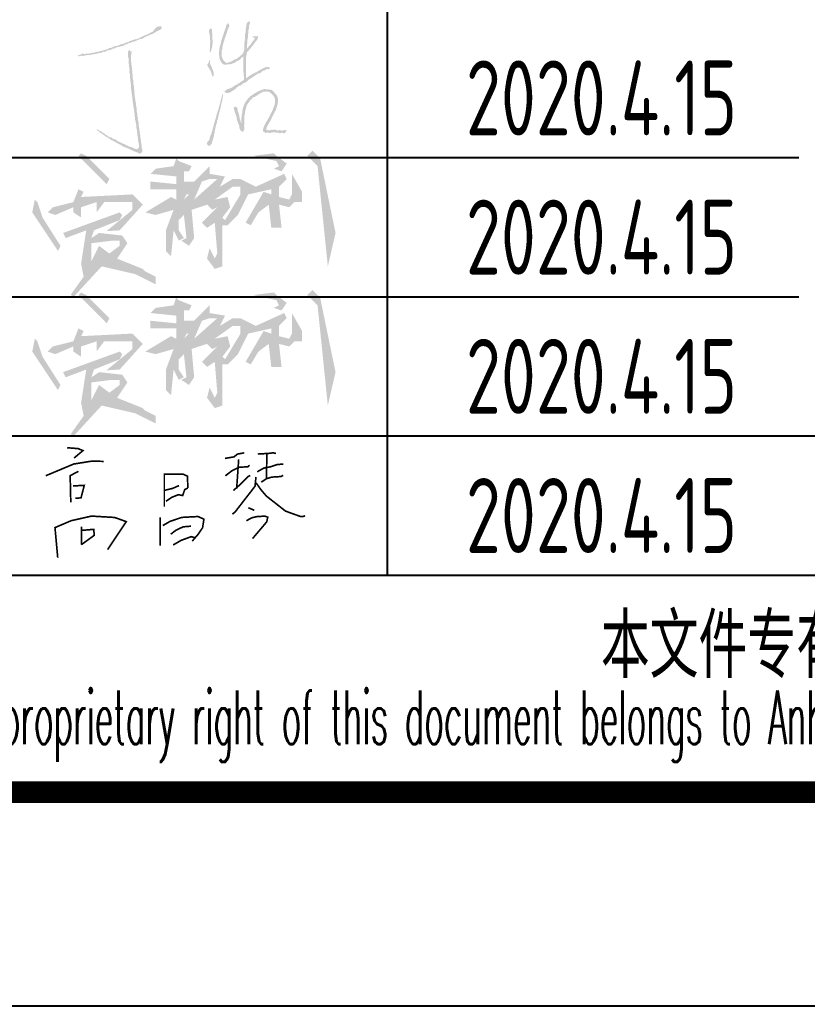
# Model space of a CAD drawing. Extents: x 84552 to 1115094, y -331058 to 102248.
# Drawn here: x 244756 to 246595, y 55935 to 58238 of the extents above; entities that cross this region are included whole.
import ezdxf
from ezdxf.enums import TextEntityAlignment as Align

# ---------------------------------------------------------------- set-up
doc = ezdxf.new("R2010")
doc.units = 0
doc.header["$LTSCALE"] = 1000
doc.header["$MEASUREMENT"] = 0
doc.styles.add('ECEC_TQ', font='txt_l.shx', dxfattribs={"bigfont": 'hztxt_l.shx'})
doc.styles.add('sceie', font='sceie.shx', dxfattribs={"width": 0.7, "bigfont": 'sceic.shx'})

# ---------------------------------------------------------------- blocks, each defined once
blk = doc.blocks.new('A$C744C32FA')
at = {"const_width": 30}
for points in [[(-1936, 1093), (-1737, 1077), (-1648, 1041), (-1810, 905)], [(942, 898), (1107, 926), (1169, 977), (1294, 1000)], [(1541, 978), (1734, 989), (1818, 1000), (1872, 989)], [(1706, 987), (1698, 528)], [(-2326, 582), (-2064, 692), (-1816, 796), (-1490, 848), (-1270, 844)], [(948, 580), (1073, 676), (1203, 739), (1357, 744), (1391, 773)], [(1192, 881), (1164, 478), (1155, 349)], [(1530, 654), (1647, 720), (1785, 749), (1891, 785), (2007, 796)], [(-1731, 663), (-1881, 583), (-1870, 98)], [(-164, 18), (-164, 609), (181, 609), (259, 574), (264, 359)], [(1507, 561), (1490, 391), (1400, 274), (1309, 157), (1214, 34), (1126, -80), (1076, -119)], [(1096, 313), (1232, 433), (1357, 563), (1402, 586)], [(1603, 465), (1698, 528), (1794, 557), (1966, 568), (2003, 590)], [(-1827, 396), (-1624, 407), (-1683, 178), (-1785, 172)], [(-164, 314), (-7, 353), (104, 403)], [(-134, 116), (-29, 188), (93, 237), (170, 221), (209, 331), (264, 359)], [(1510, 451), (1603, 321), (1697, 211), (1854, 88), (1967, -1), (2044, -62), (2137, -96), (2323, -163), (2364, -162), (2404, -149), (2384, -156)], [(1369, -2), (1421, -24), (1477, -51)], [(-2108, -913), (-2158, -364), (-1863, -238), (-1491, -154), (-1069, -179), (-858, -255), (-909, -331), (-1198, -765)], [(-238, -177), (-238, -696)], [(-193, -327), (-59, -250), (154, -178), (450, -162), (558, -210), (534, -366), (450, -489), (346, -609)], [(1332, -239), (1431, -185), (1526, -163), (1671, -155), (1722, -174), (1703, -260), (1445, -564)], [(-1677, -676), (-1677, -347)], [(-47, -485), (45, -414), (178, -350), (322, -338)], [(-1677, -415), (-1452, -396), (-1441, -504), (-1677, -676)], [(-3, -681), (142, -597), (326, -529), (398, -549)]]:
    blk.add_lwpolyline(points, dxfattribs=at)

msp = doc.modelspace()

# ---------------------------------------------------------------- hatches: boundary and pattern name
h = msp.add_hatch(color=256)
h.dxf.hatch_style = 1
h.paths.add_polyline_path([(245000.8, 58178.2), (245000.6, 58179.1), (245000.8, 58179.7), (245001.3, 58180.4), (245004.5, 58180.7), (245006.1, 58181.1), (245009, 58182.3), (245010.2, 58183.4), (245011.1, 58183.8), (245012.8, 58183.9), (245014.5, 58184.1), (245015.4, 58184.4), (245016.9, 58185.3), (245017.5, 58185.6), (245017.8, 58185.8), (245018.2, 58186.4), (245023.6, 58187.4), (245026.4, 58188.3), (245031.3, 58190.7), (245033.6, 58191.6), (245034.7, 58192.1), (245036.7, 58193.4), (245038.5, 58193.6), (245039.4, 58193.6), (245041.1, 58193.7), (245042.4, 58194.2), (245043, 58194.3), (245044.4, 58194.5), (245044.3, 58195.2), (245044.8, 58195.8), (245045.5, 58195.9), (245047.9, 58197.5), (245049.3, 58198.3), (245052, 58199.4), (245053.5, 58200), (245054.3, 58200.3), (245055.8, 58200.8), (245058.2, 58202), (245059.4, 58202.6), (245061.8, 58203.8), (245063.6, 58203.9), (245064.6, 58204.2), (245066.2, 58205.2), (245069.6, 58206.9), (245071.3, 58208), (245074.3, 58210.3), (245075, 58210.3), (245075.3, 58210.3), (245076, 58210.3), (245075.9, 58211), (245076, 58211.5), (245076.5, 58212), (245078, 58211.9), (245078.9, 58212), (245080.3, 58212.5), (245080.1, 58213.5), (245080.9, 58214.5), (245081.9, 58214.4), (245083.5, 58214.5), (245084.3, 58214.8), (245085.5, 58215.8), (245086.4, 58217), (245086.8, 58217.6), (245087.4, 58219), (245087.6, 58220), (245087.5, 58220.7), (245086.8, 58221.5), (245086.5, 58222.1), (245085.9, 58222.4), (245085.2, 58222.3), (245085.2, 58222.7), (245085.2, 58223), (245085.2, 58223.4), (245084.1, 58223.6), (245083.3, 58223.3), (245082.5, 58222.6), (245080.2, 58222.4), (245079, 58222.2), (245076.8, 58221.8), (245074.2, 58219.1), (245072.9, 58217.8), (245070, 58215.5), (245070.1, 58214.4), (245069.6, 58213.6), (245068.6, 58213.1), (245067.9, 58212.3), (245067.6, 58211.8), (245067.2, 58210.9), (245063.7, 58209.2), (245061.9, 58208.3), (245058.5, 58206.2), (245055.5, 58204.9), (245053.9, 58204.1), (245050.9, 58202.7), (245049.8, 58202.9), (245049, 58202.6), (245048.2, 58201.9), (245040.8, 58198.3), (245037.1, 58196.5), (245029.7, 58192.9), (245028.6, 58192.9), (245028, 58192.8), (245026.9, 58192.6), (245025.5, 58192.9), (245024.5, 58192.7), (245023.4, 58191.8), (245020.7, 58190.8), (245019.3, 58190.3), (245016.6, 58189.4), (245015.6, 58189.2), (245015.1, 58188.9), (245014.4, 58188.3), (245013, 58188.2), (245012.3, 58187.9), (245011.2, 58187.2), (245010.4, 58186.8), (245010, 58186.5), (245009.5, 58185.8), (245007.1, 58185.6), (245005.9, 58185.4), (245003.5, 58184.7), (245000.9, 58183.4), (244999.6, 58182.8), (244997, 58181.5), (244995, 58181.8), (244993.9, 58181.6), (244992.1, 58180.7), (244990.4, 58180.1), (244989.5, 58179.6), (244988.3, 58178.2), (244987, 58178.6), (244986.3, 58178.7), (244985, 58178.5), (244985.3, 58178.4), (244985.5, 58177.9), (244985.3, 58177.7), (244984.7, 58176.9), (244983.6, 58176.8), (244982.8, 58177.4), (244978.3, 58176.5), (244976, 58175.7), (244971.9, 58173.6), (244969.6, 58172.7), (244968.4, 58172.5), (244966, 58172.2), (244965.9, 58172.5), (244965.6, 58172.6), (244965.4, 58172.5), (244964.9, 58172.2), (244964.6, 58171.7), (244964.9, 58171.1), (244963.9, 58170.6), (244963.2, 58170.5), (244962.1, 58170.8), (244961.7, 58171), (244961.4, 58170.9), (244961.1, 58170.6), (244961.1, 58170.1), (244961.1, 58169.9), (244961.1, 58169.5), (244957.1, 58168.5), (244955.1, 58167.9), (244951.2, 58166.5), (244950.2, 58166.9), (244949.5, 58166.8), (244948.5, 58166.2), (244947.7, 58165.5), (244946.9, 58165.2), (244945.8, 58165.4), (244943.8, 58164.9), (244942.9, 58164.7), (244940.9, 58164.3), (244940.8, 58164.5), (244940.6, 58164.6), (244940.4, 58164.6), (244940.4, 58164.2), (244940.4, 58163.9), (244940.4, 58163.5), (244938.7, 58163.1), (244937.7, 58163), (244936, 58163.2), (244935, 58163.6), (244934.2, 58163.5), (244933.3, 58163), (244932.3, 58162.5), (244931.8, 58162.1), (244931.1, 58161.3), (244930, 58161.3), (244929.5, 58161.3), (244928.4, 58161), (244926.6, 58161.3), (244925.6, 58161.2), (244924, 58160.5), (244919.7, 58159.6), (244917.5, 58159.3), (244913.1, 58158.9), (244911.5, 58159.4), (244910.3, 58159.3), (244908.8, 58158.3), (244907.2, 58158.4), (244906.5, 58158.5), (244905, 58158.9), (244904.2, 58158.5), (244903.6, 58158.4), (244902.8, 58158.6), (244903, 58159), (244902.9, 58159.4), (244902.5, 58159.7), (244900.3, 58158.3), (244899.2, 58157.5), (244897.1, 58155.9), (244895.3, 58156.2), (244894.3, 58156.1), (244892.7, 58155.3), (244892.2, 58155.2), (244892, 58154.7), (244892.2, 58154.2), (244892.6, 58153.8), (244892.8, 58153.6), (244893.3, 58153.2), (244895.3, 58153.1), (244896.4, 58153.2), (244898.4, 58153.7), (244900.1, 58154.7), (244901.5, 58154.7), (244903.3, 58154), (244904.6, 58153.5), (244905.5, 58153.6), (244906.6, 58154.2), (244906.6, 58154.5), (244906.6, 58154.6), (244906.6, 58154.8), (244909, 58154.8), (244910.2, 58154.8), (244912.6, 58154.8), (244913, 58155.2), (244913.2, 58155.4), (244913.7, 58155.9), (244916.4, 58155.9), (244917.8, 58155.9), (244920.5, 58155.9), (244922.4, 58156.5), (244923.4, 58156.9), (244925.4, 58157.5), (244928.1, 58157.5), (244929.5, 58157.6), (244932.2, 58158.3), (244935.2, 58158.9), (244936.8, 58159.3), (244939.8, 58160), (244941.9, 58160.7), (244943.1, 58160.9), (244945.3, 58160.8), (244945.4, 58160.4), (244946, 58160.2), (244946.3, 58160.5), (244946.8, 58161.2), (244947, 58161.5), (244947.4, 58162.1), (244949.1, 58162.7), (244949.9, 58163), (244951.5, 58163.5), (244952.9, 58163.5), (244953.7, 58163.5), (244955.1, 58163.2), (244958.5, 58165.5), (244960.6, 58166.3), (244964.6, 58167.3), (244967.2, 58167.8), (244968.4, 58168.2), (244970.9, 58169.2), (244971.4, 58169.8), (244971.7, 58170), (244972.2, 58170.6), (244974.8, 58170.7), (244976.1, 58171), (244978.5, 58171.9), (244980.3, 58173.1), (244981.3, 58173.5), (244983.4, 58174.1), (244985.6, 58174.6), (244986.6, 58174.8), (244988.8, 58175.2), (244990.2, 58175.8), (244991.1, 58176), (244992.6, 58175.8), (244993.6, 58175.9), (244994.1, 58176.3), (244994.5, 58177.1), (244997.1, 58177.4), (244998.3, 58177.6)])
h.paths.add_polyline_path([(245017.4, 58129.6), (245016.9, 58132.5), (245016.4, 58135.7), (245016.4, 58137.4), (245016.6, 58140.6), (245016.4, 58140.6), (245016.1, 58140.6), (245016.1, 58145.9), (245016.1, 58148.5), (245016.1, 58153.7), (245015.6, 58153.9), (245015.5, 58154.4), (245015.8, 58154.8), (245016.6, 58157.8), (245016.9, 58159.3), (245017.4, 58162.4), (245017.4, 58163.5), (245017.3, 58164.1), (245016.9, 58165.1), (245016, 58164.3), (245014.9, 58164.2), (245013.9, 58164.9), (245013.5, 58164.9), (245013.4, 58165.4), (245013.6, 58165.7), (245013.6, 58166.5), (245013.2, 58167), (245012.5, 58167.3), (245011.8, 58167.5), (245011.3, 58167.5), (245010.6, 58167), (245010.9, 58167), (245011.1, 58166.5), (245010.9, 58166.2), (245010.2, 58165.3), (245009.8, 58164.9), (245009, 58164), (245008.7, 58163), (245008.6, 58162.4), (245008.7, 58161.3), (245009.1, 58157.6), (245009.2, 58155.8), (245009, 58152.1), (245009.4, 58150.5), (245009.6, 58149.8), (245010.1, 58148.2), (245010.1, 58143.7), (245010.1, 58141.4), (245010.1, 58136.8), (245010.5, 58135.7), (245010.7, 58135.2), (245011.2, 58134.1), (245011, 58131), (245011.1, 58129.4), (245012, 58126.5), (245012.4, 58122.1), (245012.5, 58119.9), (245012.2, 58115.6), (245012.8, 58112.9), (245013.1, 58111.6), (245013.9, 58109), (245013.9, 58106), (245013.9, 58104.5), (245013.9, 58101.4), (245014, 58100.5), (245014, 58100.1), (245014.1, 58099.2), (245014.6, 58095.8), (245014.8, 58094), (245015.2, 58090.5), (245015, 58089.4), (245015.3, 58088.6), (245016.1, 58087.8), (245016.1, 58083.7), (245016.1, 58081.6), (245016.1, 58077.5), (245016.5, 58075.9), (245016.7, 58075.2), (245017.1, 58073.6), (245016.8, 58071.9), (245016.9, 58070.9), (245017.7, 58069.3), (245017.7, 58068), (245017.7, 58067.3), (245017.7, 58066), (245017.8, 58065.1), (245017.8, 58064.7), (245018, 58063.8), (245018.4, 58060.4), (245018.6, 58058.6), (245019, 58055.1), (245019.3, 58053.2), (245019.4, 58052.2), (245019.6, 58050.2), (245020, 58047.2), (245020.2, 58045.7), (245020.7, 58042.6), (245021.1, 58038.2), (245021.4, 58036), (245022.3, 58031.7), (245022.7, 58029.6), (245022.8, 58028.4), (245022.6, 58026.3), (245023, 58025.6), (245023.2, 58025.3), (245023.7, 58024.6), (245023.3, 58022.7), (245023.4, 58021.5), (245024.2, 58019.7), (245024.2, 58016.9), (245024.2, 58015.5), (245024.2, 58012.7), (245024.7, 58011.6), (245024.9, 58011), (245025.3, 58009.9), (245025.2, 58006.9), (245025.4, 58005.3), (245026.1, 58002.3), (245027, 57997.7), (245027.5, 57995.4), (245028.6, 57990.9), (245028.6, 57988.5), (245028.6, 57987.3), (245028.6, 57984.9), (245029.5, 57981.7), (245029.7, 57980), (245029.9, 57976.7), (245029.8, 57975.6), (245030, 57974.8), (245030.8, 57974), (245030.8, 57971.8), (245030.8, 57970.7), (245030.8, 57968.5), (245031.4, 57965.3), (245031.7, 57963.6), (245032.4, 57960.4), (245032.3, 57957.3), (245032.5, 57955.7), (245033.2, 57952.7), (245034.1, 57948.6), (245034.3, 57946.4), (245034.6, 57942.1), (245034.2, 57939.9), (245033.6, 57938.7), (245032.1, 57937), (245030.7, 57936.1), (245029.5, 57936), (245028, 57936.7), (245027.3, 57936.7), (245026.9, 57936.9), (245026.4, 57937.5), (245024.8, 57937.2), (245023.8, 57937.3), (245022.3, 57938), (245021.8, 57938.7), (245021.2, 57938.9), (245020.4, 57938.6), (245020.7, 57939.2), (245020.6, 57939.7), (245020.1, 57940.2), (245019.6, 57939.7), (245019.3, 57939.4), (245018.8, 57938.9), (245018.7, 57939.6), (245018.6, 57940), (245018.5, 57941.1), (245017.8, 57940.8), (245017.1, 57940.7), (245016.1, 57941), (245014.5, 57941.1), (245013.6, 57941.3), (245012.2, 57942.1), (245010.7, 57942.5), (245009.8, 57942.9), (245008.7, 57944), (245008.6, 57944.4), (245008.2, 57944.5), (245007.9, 57944.3), (245006.4, 57944.4), (245005.5, 57944.7), (245004.3, 57945.7), (245002.6, 57946.6), (245001.7, 57947.1), (245000.3, 57948.4), (244999.1, 57948.4), (244998.5, 57948.6), (244997.5, 57949.2), (244997.1, 57949.6), (244996.9, 57949.9), (244996.4, 57950.3), (244996.4, 57949.8), (244996.4, 57949.5), (244996.4, 57948.9), (244996, 57948.9), (244995.8, 57948.9), (244995.4, 57948.9), (244995.1, 57949.5), (244995.4, 57950.1), (244995.9, 57950.3), (244991, 57952), (244988.6, 57953), (244983.9, 57955.2), (244983.1, 57956), (244982.7, 57956.6), (244982.3, 57957.7), (244981, 57957.7), (244980.3, 57958), (244979.3, 57958.7), (244975.6, 57959.9), (244973.8, 57960.6), (244970.3, 57962.3), (244970.8, 57962.5), (244971.1, 57963.1), (244970.9, 57963.6), (244970.1, 57964), (244969.5, 57964.1), (244968.7, 57963.9), (244968.6, 57963.4), (244968, 57963.2), (244967.6, 57963.4), (244966.8, 57963.8), (244966.5, 57964.1), (244966, 57964.7), (244965, 57964.5), (244964.3, 57964.6), (244963.5, 57965.3), (244962.7, 57966.6), (244961.9, 57967.2), (244960.5, 57967.7), (244958.8, 57968.2), (244958, 57968.7), (244956.7, 57969.9), (244955.8, 57970.9), (244955.2, 57971.3), (244954, 57971.8), (244953.9, 57972.8), (244953.5, 57973.5), (244952.6, 57974), (244951.6, 57974.2), (244951.1, 57974.4), (244950.2, 57974.8), (244949.3, 57974.6), (244948.8, 57974.7), (244948, 57975.1), (244948.2, 57976), (244948, 57976.6), (244947.4, 57977.3), (244946.8, 57977.4), (244946.5, 57977.4), (244945.8, 57977.5), (244945.2, 57977.1), (244944.4, 57977.4), (244944.2, 57978.1), (244941.7, 57979.5), (244940.5, 57980.3), (244938.2, 57981.9), (244937.6, 57982.4), (244936.6, 57982.3), (244936.3, 57981.6), (244936.1, 57981.5), (244936, 57981.3), (244936, 57981.1), (244936.7, 57981.1), (244937.1, 57981), (244937.6, 57980.5), (244937.9, 57979.2), (244938.4, 57978.5), (244939.5, 57977.8), (244941.8, 57976.6), (244942.9, 57975.8), (244944.7, 57974), (244945.4, 57974.1), (244946, 57973.8), (244946.3, 57973.2), (244950.2, 57970.7), (244952, 57969.4), (244955.6, 57966.6), (244957, 57965.9), (244957.7, 57965.5), (244958.9, 57964.5), (244963.1, 57962.3), (244965.1, 57960.9), (244968.7, 57957.9), (244970.6, 57957.4), (244971.5, 57957), (244973.3, 57956), (244974.5, 57955), (244975.3, 57954.5), (244976.8, 57954.1), (244978.7, 57953.3), (244979.6, 57952.7), (244981.2, 57951.4), (244982.4, 57950.9), (244983, 57950.4), (244983.9, 57949.5), (244984.7, 57949.7), (244985.3, 57949.6), (244985.8, 57948.9), (244987.6, 57948.2), (244988.5, 57947.6), (244989.9, 57946.2), (244991, 57946.4), (244991.8, 57946.1), (244992.6, 57945.4), (244996.3, 57942.9), (244998.3, 57941.9), (245002.4, 57940.2), (245007.4, 57938.5), (245009.8, 57937.5), (245014.4, 57935.1), (245018.6, 57933), (245020.6, 57932), (245024.8, 57929.9), (245026.3, 57929.9), (245027.1, 57929.8), (245028.6, 57929.3), (245029.9, 57928.6), (245030.6, 57928.3), (245031.8, 57927.4), (245033, 57927.2), (245033.7, 57926.9), (245034.6, 57926.1), (245036.4, 57925.7), (245037.5, 57925.9), (245039.2, 57926.6), (245039.6, 57927.4), (245040.2, 57927.8), (245041.1, 57927.7), (245041, 57928.4), (245041.3, 57929), (245041.9, 57929.3), (245042.4, 57932.1), (245042.4, 57933.6), (245042.2, 57936.4), (245041.8, 57937.5), (245041.5, 57938), (245041.1, 57939.1), (245040.6, 57945.3), (245040.2, 57948.3), (245039.2, 57954.4), (245038.8, 57956.7), (245038.7, 57958), (245038.9, 57960.4), (245038.5, 57961.5), (245038.3, 57962), (245037.8, 57963.1), (245037.6, 57967.9), (245037.3, 57970.3), (245036.5, 57975.1), (245035.6, 57981.2), (245035.1, 57984.2), (245034, 57990.3), (245034, 57992.7), (245034, 57993.9), (245034, 57996.3), (245033.3, 58000.3), (245032.8, 58002.2), (245031.8, 58006.1), (245032, 58008.5), (245031.8, 58009.8), (245031, 58012.1), (245030.6, 58014.2), (245030.5, 58015.4), (245030.8, 58017.6), (245030.1, 58020.8), (245029.8, 58022.5), (245029.1, 58025.7), (245029.1, 58028.1), (245029.1, 58029.3), (245029.1, 58031.7), (245028.5, 58034.5), (245028.2, 58036), (245027.5, 58038.8), (245027.6, 58041.6), (245027.5, 58043.1), (245026.7, 58045.9), (245025.9, 58051.8), (245025.4, 58054.7), (245024.5, 58060.6), (245024.1, 58063.4), (245024, 58064.8), (245024.2, 58067.7), (245024, 58067.7), (245023.7, 58067.7), (245023.7, 58070), (245023.7, 58071.2), (245023.7, 58073.6), (245023.2, 58075.2), (245023, 58075.9), (245022.6, 58077.5), (245022.6, 58080.3), (245022.6, 58081.7), (245022.6, 58084.5), (245022.2, 58085.8), (245021.9, 58086.5), (245021.5, 58087.8), (245021.5, 58090.2), (245021.5, 58091.4), (245021.5, 58093.8), (245021, 58097.1), (245020.7, 58098.7), (245019.9, 58102), (245019.9, 58104.8), (245019.9, 58106.2), (245019.9, 58109), (245019.4, 58110.6), (245019.2, 58111.3), (245018.8, 58112.9), (245018.8, 58115.7), (245018.8, 58117.1), (245018.8, 58119.9), (245018.6, 58119.9), (245018.2, 58119.9), (245018.2, 58122.1), (245018.2, 58123.2), (245018.2, 58125.4), (245017.7, 58128.2)])
h.paths.add_polyline_path([(245222.7, 58023.5), (245223.4, 58027.1), (245223.9, 58028.8), (245224.9, 58032.3), (245225.3, 58034.4), (245225.5, 58035.5), (245226, 58037.7), (245226.5, 58040.4), (245226.8, 58041.7), (245227.6, 58044.2), (245227.9, 58046.2), (245228.2, 58047.3), (245229, 58049.1), (245228.9, 58051.8), (245229, 58053.1), (245229.8, 58055.7), (245230.3, 58058.9), (245230.6, 58060.6), (245231.2, 58063.8), (245230.5, 58064), (245230.2, 58064), (245229.5, 58064.1), (245229.1, 58063.7), (245228.9, 58063.5), (245228.4, 58063), (245228, 58059.6), (245227.6, 58057.9), (245226.5, 58054.6), (245226.3, 58052.8), (245226.1, 58051.9), (245225.4, 58050.2), (245225.2, 58048.5), (245224.9, 58047.6), (245224.4, 58045.9), (245223.9, 58043.2), (245223.6, 58041.9), (245222.7, 58039.3), (245222.5, 58038), (245222.3, 58037.3), (245221.6, 58036.1), (245221.1, 58034.1), (245220.9, 58033.2), (245220.5, 58031.2), (245219.7, 58028.6), (245219.2, 58027.2), (245218.4, 58024.6), (245218.2, 58023.3), (245218, 58022.6), (245217.3, 58021.4), (245214.9, 58012.9), (245213.7, 58008.6), (245211.3, 58000.1), (245210.4, 57997.5), (245210, 57996.2), (245209.1, 57993.6), (245208.8, 57991), (245208.5, 57989.8), (245207.7, 57987.3), (245206, 57981.2), (245205.2, 57978.2), (245203.4, 57972.1), (245201.1, 57966.9), (245200.2, 57964.2), (245198.8, 57958.7), (245198.5, 57957.2), (245197.9, 57956.3), (245196.6, 57955.5), (245195.4, 57954.2), (245194.8, 57953.5), (245193.6, 57952.2), (245193.4, 57950.2), (245193.6, 57949.2), (245194.1, 57947.3), (245194.4, 57945.8), (245195, 57945), (245196.3, 57944.3), (245197.2, 57944.3), (245197.8, 57944.1), (245198.5, 57943.5), (245201.1, 57945.2), (245202.4, 57946.3), (245204.5, 57948.7), (245204.9, 57951.7), (245205.3, 57953.2), (245206.4, 57956), (245206.8, 57958), (245207.1, 57959.1), (245208, 57960.9), (245208.6, 57963.6), (245208.9, 57964.9), (245209.6, 57967.5), (245209.8, 57970.1), (245210, 57971.5), (245211, 57974), (245211, 57976.8), (245211.1, 57978.3), (245211.6, 57981.1), (245212, 57981.5), (245212.2, 57981.7), (245212.6, 57982.2), (245213, 57984.8), (245213.1, 57986.1), (245213.5, 57988.7), (245214.3, 57991.3), (245214.8, 57992.6), (245215.6, 57995.2), (245215.7, 57996.8), (245216, 57997.7), (245217, 57999), (245216.8, 58001), (245217, 58002.1), (245217.8, 58003.9), (245218.6, 58007.5), (245219, 58009.2), (245220, 58012.7), (245220.8, 58017.1), (245221.4, 58019.3)])
h.paths.add_polyline_path([(245280.7, 57994.7), (245280.7, 58001.2), (245280.7, 58004.5), (245280.7, 58011), (245280.1, 58011.3), (245280, 58012.2), (245280.4, 58012.7), (245280.8, 58014.9), (245281.1, 58016), (245281.8, 58018.1), (245281.8, 58020.3), (245281.9, 58021.4), (245282.3, 58023.5), (245283.1, 58027), (245283.5, 58028.8), (245284.3, 58032.3), (245285.2, 58035.9), (245285.9, 58037.6), (245287.5, 58041), (245289.3, 58043.4), (245290.2, 58044.6), (245292.1, 58047), (245292, 58047.6), (245292, 58048), (245292.4, 58048.6), (245294.9, 58051.1), (245296.2, 58052.4), (245298.7, 58054.9), (245299.3, 58055.2), (245299.7, 58055.3), (245300.3, 58055.7), (245300.2, 58056.4), (245300.7, 58057), (245301.4, 58057), (245301.9, 58057.5), (245302.4, 58057.7), (245303, 58057.6), (245304.4, 58057.5), (245305.2, 58057.9), (245306, 58058.9), (245308.2, 58060.4), (245309.4, 58061.1), (245311.8, 58062.2), (245311.8, 58062.6), (245311.8, 58062.9), (245311.8, 58063.3), (245312.5, 58063), (245313.2, 58063.2), (245313.7, 58063.8), (245316, 58065.4), (245317.2, 58066.3), (245319.4, 58068.2), (245320.4, 58068), (245321, 58068.1), (245321.8, 58068.7), (245322.5, 58069.4), (245322.8, 58069.7), (245323.5, 58070.4), (245325.3, 58070.1), (245326.2, 58070), (245328.1, 58070.1), (245330.2, 58070.6), (245331.3, 58070.7), (245333.5, 58070.6), (245335.6, 58070.6), (245336.7, 58070.4), (245338.7, 58069.8), (245341.9, 58067.1), (245343.5, 58065.8), (245346.6, 58063), (245348.8, 58060), (245349.8, 58058.4), (245351.5, 58055.1), (245351.2, 58054.3), (245351.4, 58053.5), (245352.1, 58053), (245352.1, 58050.8), (245352.1, 58049.7), (245352.1, 58047.5), (245352.6, 58047.2), (245352.8, 58046.4), (245352.3, 58045.9), (245351, 58039.9), (245350.1, 58036.9), (245348, 58031.2), (245346.6, 58027.6), (245345.8, 58025.8), (245343.9, 58022.5), (245344.1, 58021.7), (245344, 58021), (245343.3, 58020.5), (245341.5, 58017.5), (245340.6, 58015.9), (245339.3, 58012.7), (245339, 58011.9), (245338.7, 58011.6), (245338.2, 58011), (245337.1, 58008.8), (245336.5, 58007.8), (245335.4, 58005.6), (245331.6, 57999.4), (245329.8, 57996.3), (245326.5, 57989.8), (245326.2, 57988.1), (245325.8, 57987.3), (245324.8, 57986), (245325.2, 57984.6), (245325.1, 57983.6), (245324.3, 57982.4), (245323.9, 57982.3), (245323.8, 57981.9), (245324, 57981.6), (245323.7, 57979.9), (245323.9, 57978.9), (245324.6, 57977.3), (245325.4, 57976.4), (245325.9, 57975.9), (245326.7, 57975.1), (245328, 57975.3), (245328.8, 57975.1), (245329.7, 57974.3), (245330.2, 57973.8), (245331, 57973.9), (245331.4, 57974.5), (245334, 57974.5), (245335.3, 57974.5), (245337.9, 57974.5), (245339.6, 57973.6), (245341, 57973.5), (245342.8, 57974.3), (245343.1, 57974.5), (245343.3, 57974.7), (245343.3, 57975.1), (245347.5, 57975.1), (245349.5, 57975.1), (245353.7, 57975.1), (245354, 57974.5), (245354.8, 57974.4), (245355.3, 57974.8), (245358.2, 57974.8), (245359.6, 57974.6), (245362.4, 57974), (245362.5, 57973.4), (245362.9, 57973), (245363.5, 57972.9), (245365.8, 57974.1), (245367.2, 57974.5), (245369.8, 57974.5), (245370.4, 57973.9), (245370.7, 57973.6), (245371.4, 57972.9), (245372.7, 57972.8), (245373.4, 57972.9), (245374.7, 57973.4), (245376.1, 57975.2), (245376.8, 57976.1), (245378.2, 57977.8), (245378.4, 57978.9), (245378.3, 57979.6), (245377.6, 57980.5), (245375.5, 57980.5), (245374.4, 57980.5), (245372.2, 57980.5), (245371.8, 57980.1), (245371.5, 57979.9), (245371.1, 57979.4), (245368.5, 57979.6), (245367.2, 57979.6), (245364.6, 57979.7), (245363.7, 57980.4), (245362.9, 57980.5), (245361.9, 57980.3), (245361.1, 57980.2), (245360.7, 57980.1), (245359.9, 57980), (245359.3, 57979.2), (245358.3, 57979.1), (245357.5, 57979.7), (245355.7, 57980.1), (245354.8, 57980.5), (245353.1, 57981.3), (245352.4, 57982), (245351.9, 57982.3), (245351, 57982.7), (245351, 57982.3), (245351, 57982), (245351, 57981.6), (245350.3, 57981.8), (245350, 57981.8), (245349.3, 57981.9), (245349, 57981.6), (245348.8, 57981.4), (245348.5, 57981.1), (245347.1, 57981), (245346.3, 57981.2), (245345, 57981.9), (245344.7, 57982.2), (245344.3, 57982.3), (245343.9, 57982.2), (245343.9, 57981.7), (245343.9, 57981.5), (245343.9, 57981.1), (245342.5, 57981), (245341.7, 57980.8), (245340.6, 57980), (245338, 57979.7), (245336.6, 57979.9), (245334.1, 57980.8), (245332.9, 57981), (245332.4, 57981.3), (245331.4, 57981.9), (245332.6, 57986.5), (245333.4, 57988.7), (245335.4, 57993), (245336.7, 57995.1), (245337.4, 57996.1), (245339, 57997.9), (245338.7, 57998.7), (245338.9, 57999.4), (245339.5, 57999.9), (245341.6, 58002.8), (245342.5, 58004.4), (245343.9, 58007.8), (245345.3, 58011.1), (245346.1, 58012.8), (245348, 58015.9), (245349.1, 58018.1), (245349.6, 58019.2), (245350.7, 58021.4), (245352, 58024), (245352.7, 58025.3), (245354.2, 58027.9), (245355.4, 58032.8), (245356.2, 58035.2), (245358, 58039.9), (245358.2, 58040.7), (245358.3, 58041.2), (245358.3, 58042.1), (245358.6, 58045.3), (245358.8, 58047), (245359.1, 58050.2), (245358.8, 58053.3), (245358.5, 58054.8), (245357.8, 58057.9), (245356.8, 58059.8), (245356.3, 58060.8), (245355.3, 58062.8), (245353.2, 58064.5), (245352.2, 58065.5), (245350.4, 58067.7), (245350.6, 58068.6), (245350.4, 58069.3), (245349.6, 58069.8), (245347.2, 58071.6), (245346, 58072.6), (245343.9, 58074.7), (245341.8, 58074.4), (245340.6, 58074.5), (245338.4, 58075.4), (245338.4, 58075.8), (245336, 58075.8), (245334.8, 58075.8), (245332.4, 58075.8), (245332.1, 58075.2), (245331.3, 58075.1), (245330.8, 58075.5), (245329.1, 58076.6), (245327.8, 58076.7), (245325.9, 58076.1), (245323.9, 58075.6), (245322.9, 58075.2), (245321, 58074.5), (245320.3, 58074), (245320, 58073.7), (245319.4, 58073.1), (245318.2, 58073.4), (245317.4, 58073.3), (245316.4, 58072.6), (245315.7, 58072.3), (245315.4, 58072), (245315, 58071.5), (245314.3, 58071.7), (245313.6, 58071.5), (245313.1, 58070.9), (245311.6, 58070.4), (245310.9, 58070), (245309.6, 58069), (245308.6, 58068.8), (245308.1, 58068.6), (245307.4, 58067.9), (245304.3, 58066.1), (245302.7, 58065.1), (245299.8, 58063), (245296.3, 58061), (245294.7, 58059.7), (245291.9, 58056.8), (245289.4, 58054.7), (245288.3, 58053.5), (245286.7, 58050.8), (245283.3, 58046.2), (245281.9, 58043.7), (245279.6, 58038.5), (245278.9, 58035.9), (245278.3, 58034.6), (245276.9, 58032.3), (245277, 58029.8), (245276.8, 58028.6), (245276.1, 58026.3), (245275.7, 58024.1), (245275.6, 58023), (245275.8, 58020.8), (245275.4, 58019.9), (245275.2, 58019.5), (245274.7, 58018.6), (245275.2, 58017.6), (245275, 58016.7), (245274.2, 58015.9), (245274.2, 58013.3), (245274.2, 58012), (245274.2, 58009.4), (245273.6, 58009.4), (245273.6, 58005.7), (245273.6, 58003.8), (245273.6, 58000.1), (245274.1, 58000), (245274.2, 57999.4), (245273.9, 57999), (245274, 57998.4), (245273.9, 57998), (245273.6, 57997.4), (245273.2, 57997.4), (245273, 57997.4), (245272.5, 57997.4), (245272.4, 57999), (245272.2, 57999.7), (245271.7, 58001.2), (245270.9, 58003.8), (245270.4, 58005.1), (245269.5, 58007.8), (245268.9, 58013), (245268.3, 58015.6), (245266.6, 58020.5), (245266.4, 58022.1), (245266, 58022.9), (245264.9, 58024.1), (245264.8, 58027.8), (245264.6, 58029.7), (245263.8, 58033.3), (245263.1, 58033.2), (245262.5, 58033.5), (245262.2, 58034.2), (245260.8, 58034.9), (245259.9, 58035.1), (245258.4, 58035), (245258.4, 58034.7), (245258.1, 58034.6), (245257.8, 58034.7), (245256.5, 58033.8), (245256, 58032.8), (245255.9, 58031.2), (245256.8, 58027.9), (245257.3, 58026.3), (245258.1, 58023), (245260.1, 58017.5), (245261.1, 58014.7), (245262.7, 58009.1), (245262.7, 58006.8), (245262.9, 58005.6), (245263.6, 58003.4), (245265.6, 57997.9), (245266.6, 57995.2), (245268.7, 57989.8), (245268.7, 57987.4), (245268.8, 57986.1), (245269.5, 57983.8), (245271, 57981), (245271.9, 57979.6), (245273.9, 57977.3), (245274.2, 57977.8), (245274.7, 57978), (245275.3, 57977.8), (245275.3, 57977.4), (245275.3, 57977.1), (245275.3, 57976.7), (245276.1, 57976.9), (245276.7, 57976.7), (245277.4, 57976.2), (245277.2, 57977.1), (245277.5, 57977.8), (245278.3, 57978.3), (245278.7, 57979.1), (245279, 57979.5), (245279.6, 57980), (245280.3, 57982.1), (245280.4, 57983.2), (245280.4, 57985.4), (245280, 57989.1), (245280.1, 57991)])
h.paths.add_polyline_path([(245260.1, 58078), (245260.8, 58078.5), (245261.7, 58079.4), (245262.1, 58079.9), (245263, 58080.7), (245263.8, 58080.5), (245264.5, 58080.8), (245264.9, 58081.5), (245266.7, 58083), (245267.7, 58083.5), (245269.8, 58084.3), (245271.1, 58084.7), (245271.8, 58084.9), (245273.1, 58085.4), (245273.1, 58085.7), (245273.1, 58086.2), (245275, 58087), (245276, 58087.7), (245277.4, 58089.2), (245279.6, 58090.3), (245280.7, 58090.8), (245282.9, 58091.9), (245283.2, 58092.1), (245283.4, 58092.3), (245283.4, 58092.7), (245284.2, 58092.4), (245284.8, 58092.6), (245285.3, 58093.2), (245286, 58093.8), (245286.4, 58094), (245287.2, 58094.3), (245287.2, 58095), (245287.3, 58095.5), (245287.8, 58096), (245289.1, 58096.2), (245289.9, 58096.7), (245290.5, 58097.9), (245290.5, 58098.2), (245290.5, 58098.7), (245292.4, 58099.4), (245293.3, 58099.9), (245294.9, 58101.1), (245297.7, 58102.5), (245299, 58103.5), (245301.1, 58105.8), (245301.9, 58105.6), (245302.6, 58105.9), (245303, 58106.6), (245304.2, 58106.9), (245304.8, 58107.1), (245306, 58107.4), (245306.3, 58108.8), (245307, 58109.5), (245308.2, 58110.1), (245309.6, 58110.7), (245310.3, 58110.9), (245311.8, 58111.2), (245311.7, 58111.9), (245311.8, 58112.4), (245312.3, 58112.9), (245313.1, 58113), (245313.9, 58113.1), (245315.7, 58113), (245316.8, 58113.3), (245318.3, 58114.2), (245320.6, 58116.7), (245322.1, 58117.8), (245325.1, 58119.4), (245326.2, 58119.9), (245326.9, 58120.1), (245328.1, 58120.2), (245328.6, 58119.7), (245329.3, 58119.7), (245329.7, 58120.2), (245329.2, 58120.7), (245328.9, 58121), (245328.4, 58121.6), (245329.5, 58121.6), (245330.1, 58121.5), (245331.1, 58121), (245331.6, 58122.1), (245331.9, 58122.7), (245332.4, 58123.7), (245333.2, 58124), (245333.9, 58123.8), (245334.4, 58123.2), (245335, 58122.9), (245335.3, 58122.7), (245335.7, 58122.1), (245336.9, 58122.1), (245337.5, 58122.3), (245338.4, 58122.9), (245338.9, 58123.4), (245339.1, 58123.6), (245339.5, 58124), (245339.8, 58125.1), (245339.7, 58125.9), (245339, 58126.7), (245338.5, 58127.6), (245337.8, 58128), (245336.8, 58128.1), (245336.6, 58127.7), (245336.1, 58127.5), (245335.7, 58127.8), (245333.1, 58128.1), (245331.6, 58128), (245329.2, 58127), (245327.1, 58126.3), (245326.1, 58125.8), (245324.3, 58124.6), (245323.3, 58124.4), (245322.8, 58124.1), (245322.1, 58123.5), (245319.9, 58122.4), (245318.8, 58121.8), (245316.7, 58120.7), (245313.1, 58118.6), (245311.3, 58117.5), (245307.9, 58115), (245306.8, 58115.2), (245306.1, 58115), (245305.2, 58114.2), (245304.3, 58114), (245303.8, 58113.8), (245303, 58113.1), (245302.1, 58113), (245301.6, 58112.7), (245300.9, 58112), (245299.5, 58111.3), (245298.8, 58110.9), (245297.6, 58109.9), (245296.3, 58109.7), (245295.6, 58109.4), (245294.6, 58108.5), (245291.2, 58106.3), (245289.5, 58105.1), (245286.4, 58102.5), (245285.7, 58102.4), (245285.3, 58102.3), (245284.5, 58102.2), (245284.4, 58102.4), (245284.2, 58102.5), (245284, 58102.5), (245284, 58114.3), (245284, 58120.2), (245284, 58131.9), (245284.5, 58131.9), (245284.5, 58139.1), (245284.5, 58142.7), (245284.5, 58149.9), (245284.8, 58149.9), (245284.9, 58150.2), (245284.8, 58150.4), (245284.5, 58151.9), (245284.7, 58152.9), (245285.3, 58154.2), (245285.7, 58157.4), (245286, 58159), (245286.7, 58162.1), (245287.8, 58163.7), (245288.7, 58164.4), (245290.5, 58165.1), (245290.4, 58166.3), (245290.6, 58167), (245291.3, 58167.9), (245293.4, 58169.5), (245294.3, 58170.4), (245296, 58172.5), (245296.1, 58173.6), (245297, 58174.4), (245298.1, 58174.4), (245297.9, 58175.1), (245298.1, 58175.8), (245298.7, 58176.3), (245301.5, 58179.8), (245302.8, 58181.6), (245305.2, 58185.3), (245305.7, 58185.3), (245305.9, 58185.3), (245306.3, 58185.3), (245306.1, 58186.2), (245306.4, 58186.9), (245307.1, 58187.5), (245309.8, 58190.8), (245311, 58192.7), (245312.6, 58196.7), (245312.7, 58197.7), (245312.6, 58198.2), (245312.3, 58199.2), (245312, 58199.5), (245311.8, 58199.7), (245311.5, 58200), (245308.6, 58199.5), (245307.1, 58199.4), (245304.1, 58199.2), (245303.8, 58199.8), (245303.2, 58200.1), (245302.5, 58200), (245301.9, 58199.3), (245301.1, 58199.1), (245300.3, 58199.4), (245299.9, 58198.6), (245299.9, 58198.1), (245300, 58197.5), (245300.6, 58197.7), (245300.9, 58197.5), (245302.2, 58196.6), (245303.1, 58196.3), (245304.7, 58196.2), (245304.6, 58194.1), (245304.3, 58193.1), (245303.3, 58191.3), (245302.7, 58190.9), (245302.4, 58190.4), (245302.5, 58189.6), (245301.8, 58189.7), (245301.2, 58189.2), (245301.1, 58188.5), (245298.4, 58185.5), (245297.1, 58183.9), (245294.9, 58180.4), (245291.7, 58176.9), (245290.2, 58175), (245287.5, 58171.1), (245287, 58171.1), (245286.7, 58171.1), (245286.2, 58171.1), (245285.9, 58172), (245286.2, 58172.8), (245287, 58173.3), (245287.1, 58173.5), (245286.9, 58173.8), (245286.7, 58173.8), (245286.7, 58176.7), (245286.7, 58178.1), (245286.7, 58180.9), (245287.1, 58182.7), (245287.4, 58183.5), (245287.8, 58185.3), (245287.8, 58188.1), (245287.8, 58189.5), (245287.8, 58192.4), (245288.2, 58193.9), (245288.4, 58194.6), (245288.9, 58196.2), (245288.9, 58199.2), (245288.9, 58200.7), (245288.9, 58203.8), (245289.3, 58204.9), (245289.5, 58205.4), (245290, 58206.5), (245290, 58209.1), (245290, 58210.4), (245290, 58213.1), (245290.5, 58215.7), (245290.8, 58217), (245291.6, 58219.6), (245291.6, 58221.8), (245291.6, 58222.9), (245291.6, 58225), (245292.2, 58226.6), (245292.4, 58227.3), (245293, 58228.8), (245293.6, 58230.2), (245293.8, 58231.1), (245293.5, 58232.7), (245292.8, 58233.4), (245292.5, 58233.9), (245292.1, 58234.8), (245291.4, 58235), (245290.8, 58234.7), (245290.5, 58234), (245289.2, 58233.2), (245288.6, 58232.8), (245287.2, 58232.1), (245287.4, 58231.4), (245287.1, 58230.8), (245286.4, 58230.5), (245286, 58228.7), (245285.8, 58227.8), (245285.1, 58226.1), (245284.8, 58222), (245284.6, 58219.9), (245283.7, 58215.8), (245283.3, 58213), (245283.2, 58211.5), (245283.4, 58208.7), (245283, 58207), (245282.8, 58206.1), (245282.3, 58204.3), (245282.3, 58201), (245282.3, 58199.3), (245282.3, 58195.9), (245282.2, 58195.1), (245282.2, 58194.8), (245282.1, 58194), (245281.6, 58190.9), (245281.4, 58189.4), (245281, 58186.4), (245280.9, 58185.6), (245280.8, 58185.2), (245280.7, 58184.5), (245280.7, 58181.7), (245280.7, 58180.4), (245280.7, 58177.7), (245280.2, 58177.7), (245280.2, 58173.7), (245280.2, 58171.8), (245280.2, 58167.9), (245279.6, 58165.7), (245279.4, 58164.6), (245278.8, 58162.4), (245276.6, 58159), (245275.3, 58157.4), (245272.3, 58154.8), (245267.8, 58151.1), (245265.4, 58149.3), (245260.6, 58146.1), (245259.3, 58146.1), (245258.6, 58146.1), (245257.3, 58146.1), (245257.3, 58145.6), (245257.3, 58145.4), (245257.3, 58145), (245255.6, 58144.4), (245254.8, 58143.7), (245253.8, 58142.3), (245252.6, 58142.3), (245251.8, 58142), (245251, 58141.2), (245247.2, 58139.7), (245245.2, 58139), (245241.2, 58137.9), (245240.3, 58137.5), (245239.8, 58137.5), (245238.8, 58137.6), (245235.9, 58139.3), (245234.6, 58140.4), (245232.2, 58142.8), (245230.7, 58145.4), (245229.9, 58146.7), (245228.4, 58149.3), (245228.9, 58150.4), (245228.7, 58151.3), (245227.9, 58152.1), (245227.9, 58158.4), (245227.9, 58161.5), (245227.9, 58167.9), (245228.6, 58168.4), (245228.9, 58169.1), (245228.7, 58170), (245229.1, 58172.6), (245229.4, 58174), (245229.8, 58176.6), (245230, 58178.4), (245230.2, 58179.3), (245230.9, 58180.9), (245231.8, 58184.7), (245232.4, 58186.5), (245233.6, 58190.2), (245234, 58192.2), (245234.3, 58193.2), (245235.2, 58195.1), (245235.9, 58197.8), (245236.3, 58199.1), (245237.4, 58201.6), (245238.5, 58204.9), (245239.1, 58206.5), (245240.1, 58209.8), (245241.3, 58213.8), (245242, 58215.8), (245244, 58219.6), (245244.2, 58220.8), (245244.5, 58221.4), (245245.3, 58222.3), (245245.1, 58224.3), (245245, 58225.2), (245245, 58227.2), (245244.6, 58228.3), (245244.1, 58228.8), (245243.1, 58229.4), (245242.1, 58229.6), (245241.3, 58229.5), (245240.4, 58228.8), (245240.6, 58227.9), (245240.4, 58227.2), (245239.6, 58226.7), (245239.1, 58226.1), (245238.8, 58225.9), (245238.2, 58225.3), (245237.5, 58221.2), (245236.9, 58219.1), (245235.2, 58215.2), (245234.4, 58212.6), (245233.9, 58211.3), (245233.1, 58208.7), (245232.8, 58207.8), (245232.7, 58207.4), (245232.5, 58206.5), (245231.6, 58203.9), (245231.2, 58202.6), (245230.3, 58200), (245229.2, 58197.5), (245228.8, 58196.1), (245228.2, 58193.4), (245227.3, 58190.8), (245226.9, 58189.5), (245226, 58186.9), (245225.5, 58183.4), (245225.1, 58181.6), (245223.8, 58178.2), (245223.2, 58176.1), (245223, 58175), (245222.7, 58172.8), (245222.3, 58169.3), (245222.1, 58167.5), (245221.6, 58164), (245221.5, 58163.2), (245221.5, 58162.7), (245221.4, 58161.9), (245221.4, 58159), (245221.4, 58157.6), (245221.4, 58154.8), (245221.6, 58154.8), (245221.9, 58154.8), (245221.9, 58152.2), (245221.9, 58150.9), (245221.9, 58148.2), (245222, 58148), (245222.1, 58147.9), (245222.2, 58147.7), (245223.7, 58144.7), (245224.5, 58143.1), (245226, 58140.1), (245227, 58138), (245227.9, 58137.1), (245229.8, 58135.7), (245231, 58134.6), (245231.6, 58134.1), (245232.8, 58133), (245235, 58133), (245236.1, 58133), (245238.2, 58133), (245240.5, 58133.9), (245241.8, 58134.1), (245244.2, 58134.1), (245244.3, 58133.8), (245244.6, 58133.7), (245244.8, 58133.8), (245246.2, 58133.9), (245247, 58134.1), (245248.3, 58134.6), (245252.5, 58135.9), (245254.6, 58136.7), (245258.7, 58138.4), (245259.5, 58139.3), (245260, 58139.8), (245260.8, 58140.6), (245262, 58140.5), (245262.8, 58140.8), (245263.6, 58141.7), (245263.8, 58142.2), (245264.5, 58142.4), (245264.9, 58142), (245265.5, 58141.6), (245266.2, 58141.7), (245266.6, 58142.3), (245266.6, 58143.3), (245267, 58143.9), (245267.9, 58144.4), (245268.7, 58144.2), (245269.4, 58144.5), (245269.8, 58145.3), (245271.1, 58145.9), (245271.6, 58146.4), (245272.5, 58147.4), (245272.5, 58148), (245272.5, 58148.2), (245272.5, 58148.8), (245273.2, 58148.6), (245273.6, 58148.7), (245274.2, 58149.1), (245273.6, 58149.3), (245273.4, 58149.9), (245273.6, 58150.4), (245274.3, 58150.4), (245274.6, 58150.4), (245275.3, 58150.4), (245275, 58150), (245275.3, 58149.4), (245275.8, 58149.3), (245275.8, 58150.2), (245275.8, 58150.6), (245275.8, 58151.5), (245276.5, 58151.4), (245277.1, 58151.7), (245277.4, 58152.3), (245277.9, 58152.8), (245278.6, 58152.8), (245279.1, 58152.3), (245278.9, 58152), (245278.5, 58152.1), (245278.5, 58137.7), (245278.5, 58130.5), (245278.5, 58116.1), (245278.8, 58116.1), (245279.1, 58116.1), (245279.1, 58112.2), (245279.1, 58110.2), (245279.1, 58106.3), (245279.3, 58106.3), (245279.6, 58106.3), (245279.6, 58103.3), (245279.6, 58101.7), (245279.6, 58098.7), (245277.8, 58096.6), (245276.7, 58095.6), (245274.2, 58094.3), (245271.8, 58092.8), (245270.7, 58091.9), (245268.7, 58090), (245267.6, 58090.1), (245266.9, 58089.9), (245266, 58089.2), (245264.1, 58088), (245263.2, 58087.2), (245261.7, 58085.6), (245260.7, 58086), (245259.9, 58085.8), (245259.2, 58085.1), (245254.3, 58081.7), (245251.7, 58080.1), (245246.4, 58077.5), (245245.1, 58077.7), (245244.2, 58077.5), (245243.1, 58076.6), (245241.8, 58076.5), (245241.1, 58076.2), (245240.1, 58075.3), (245238, 58073.8), (245236.8, 58073.1), (245234.4, 58072), (245234.3, 58071.4), (245234.2, 58071), (245234.2, 58070.4), (245234.8, 58069.1), (245235.3, 58068.6), (245236.3, 58067.7), (245237.5, 58067.7), (245238.3, 58067.4), (245239.1, 58066.6), (245239.7, 58067.3), (245240.7, 58067.4), (245241.5, 58066.8), (245246, 58068.2), (245248.2, 58069.3), (245252.1, 58072), (245253.1, 58072.4), (245253.5, 58072.8), (245254, 58073.6), (245255.4, 58073.6), (245256, 58073.8), (245257.3, 58074.2), (245257.2, 58074.9), (245257.4, 58075.3), (245257.8, 58075.8), (245258.7, 58075.6), (245259.3, 58075.8), (245260, 58076.4), (245259.8, 58077.3)])
h.paths.add_polyline_path([(245206.1, 58122.9), (245205.8, 58123.6), (245205.6, 58123.9), (245205, 58124.3), (245204.4, 58127.2), (245203.9, 58128.7), (245202.6, 58131.4), (245201.3, 58133.7), (245200.7, 58135), (245200.1, 58137.6), (245200.1, 58140.1), (245200.1, 58141.4), (245200.1, 58143.9), (245199.6, 58143.4), (245199.2, 58143.3), (245198.5, 58143.3), (245198.1, 58140.5), (245197.6, 58139.1), (245196.3, 58136.5), (245195.6, 58135.4), (245195.1, 58134.8), (245194.1, 58133.8), (245194.1, 58131.9), (245194.4, 58130.8), (245195.5, 58129.2), (245195.7, 58129), (245196, 58128.6), (245197.1, 58126.5), (245197.7, 58125.4), (245198.8, 58123.2), (245200.4, 58121.5), (245201.1, 58120.5), (245202, 58118.3), (245202.7, 58116.1), (245203.2, 58115), (245204.2, 58112.9), (245204.4, 58110.9), (245204.7, 58109.9), (245205.6, 58108.2), (245205.9, 58108.1), (245206.1, 58107.7), (245205.8, 58107.4), (245205.9, 58106.7), (245206, 58106.4), (245206.1, 58105.8), (245207, 58105.6), (245207.6, 58105.8), (245208.3, 58106.3), (245207.9, 58106.9), (245208.2, 58107.7), (245208.8, 58108), (245208.8, 58110.3), (245208.8, 58111.5), (245208.8, 58113.9), (245208.1, 58117.6), (245207.5, 58119.4)])
h.paths.add_polyline_path([(245205.6, 58180.4), (245206, 58182.3), (245206.2, 58183.3), (245206.7, 58185.3), (245206.7, 58187.7), (245206.7, 58188.9), (245206.7, 58191.3), (245206.4, 58191.3), (245206.1, 58191.3), (245206.1, 58196.7), (245206.1, 58199.4), (245206.1, 58204.9), (245205.7, 58206.2), (245205.5, 58206.8), (245205, 58208.2), (245205, 58211), (245205, 58212.4), (245205, 58215.2), (245204.5, 58216), (245204.1, 58216.3), (245203.4, 58216.9), (245203.4, 58217.3), (245203.4, 58217.5), (245203.4, 58218), (245202.2, 58218), (245201.6, 58217.8), (245200.7, 58217.1), (245199.6, 58215.9), (245199, 58215.3), (245197.9, 58214.1), (245198.1, 58210.2), (245198.4, 58208.2), (245199.3, 58204.3), (245199.7, 58200.9), (245200, 58199.1), (245200.4, 58195.6), (245200.5, 58194.8), (245200.6, 58194.3), (245200.7, 58193.4), (245200.7, 58192.1), (245200.7, 58191.5), (245200.7, 58190.2), (245201.2, 58189.9), (245201.4, 58189), (245200.9, 58188.5), (245200.5, 58182.5), (245200.4, 58179.4), (245200.7, 58173.3), (245200.6, 58172.6), (245200.5, 58172.3), (245200.4, 58171.7), (245200.1, 58169.7), (245199.9, 58168.7), (245199.6, 58166.8), (245199.6, 58165.1), (245200, 58164.2), (245200.9, 58163), (245201.2, 58162.7), (245201.5, 58162.4), (245201.8, 58162.9), (245202.3, 58163), (245202.3, 58164), (245202.2, 58164.6), (245202, 58166), (245202.6, 58166.2), (245202.8, 58165.9), (245203, 58165.7), (245203.1, 58165.6), (245203.4, 58165.7), (245203.6, 58168.3), (245203.9, 58169.7), (245204.7, 58172.2), (245204.8, 58173.3), (245205, 58174), (245205.6, 58174.9), (245205.6, 58177.1), (245205.6, 58178.2)])
h = msp.add_hatch(color=0)
h.dxf.hatch_style = 1
h.paths.add_polyline_path([(244911.4, 57920.4), (244899.4, 57926.4), (244893.4, 57920.4), (244959.4, 57854.4), (244965.4, 57866.4)])
h = msp.add_hatch(color=0)
h.dxf.hatch_style = 1
h.paths.add_polyline_path([(245157.4, 57896.4), (245127.4, 57908.4), (245121.4, 57914.4), (245115.4, 57896.4), (245073.4, 57890.4), (245061.4, 57878.4), (245121.4, 57872.4), (245121.4, 57854.4), (245061.4, 57860.4), (245061.4, 57842.4), (245121.4, 57842.4), (245121.4, 57818.4), (245109.4, 57824.4), (245049.4, 57788.4), (245073.4, 57782.4), (245115.4, 57794.4), (245097.4, 57746.4), (245097.4, 57698.4), (245109.4, 57686.4), (245115.4, 57746.4), (245127.4, 57722.4), (245139.4, 57728.4), (245127.4, 57746.4), (245127.4, 57770.4), (245139.4, 57782.4), (245145.4, 57728.4), (245133.4, 57722.4), (245151.4, 57710.4), (245163.4, 57728.4), (245157.4, 57794.4), (245193.4, 57806.4), (245205.4, 57794.4), (245217.4, 57800.4), (245181.4, 57764.4), (245193.4, 57752.4), (245211.4, 57764.4), (245217.4, 57692.4), (245211.4, 57680.4), (245199.4, 57704.4), (245193.4, 57680.4), (245211.4, 57656.4), (245229.4, 57662.4), (245229.4, 57758.4), (245241.4, 57758.4), (245265.4, 57782.4), (245289.4, 57830.4), (245343.4, 57842.4), (245343.4, 57830.4), (245325.4, 57836.4), (245283.4, 57764.4), (245295.4, 57758.4), (245313.4, 57788.4), (245337.4, 57806.4), (245343.4, 57752.4), (245367.4, 57752.4), (245361.4, 57806.4), (245385.4, 57800.4), (245397.4, 57812.4), (245415.4, 57812.4), (245415.4, 57836.4), (245391.4, 57878.4), (245391.4, 57830.4), (245385.4, 57818.4), (245361.4, 57824.4), (245361.4, 57848.4), (245379.4, 57866.4), (245373.4, 57878.4), (245307.4, 57848.4), (245271.4, 57866.4), (245253.4, 57866.4), (245223.4, 57848.4), (245235.4, 57872.4), (245199.4, 57878.4), (245199.4, 57896.4), (245163.4, 57860.4), (245139.4, 57860.4), (245139.4, 57884.4), (245151.4, 57884.4)])
h.paths.add_polyline_path([(245145.4, 57830.4), (245151.4, 57830.4), (245139.4, 57818.4)], flags=16)
h.paths.add_polyline_path([(245181.4, 57860.4), (245199.4, 57866.4), (245217.4, 57866.4), (245163.4, 57818.4)], flags=16)
h.paths.add_polyline_path([(245211.4, 57818.4), (245253.4, 57848.4), (245271.4, 57848.4), (245271.4, 57830.4), (245235.4, 57770.4), (245229.4, 57776.4), (245247.4, 57800.4), (245241.4, 57824.4)], flags=16)
h = msp.add_hatch(color=0)
h.dxf.hatch_style = 1
h.paths.add_polyline_path([(245355.4, 57920.4), (245349.4, 57926.4), (245301.4, 57920.4), (245355.4, 57908.4), (245361.4, 57896.4), (245349.4, 57890.4), (245367.4, 57884.4), (245379.4, 57902.4)])
h.paths.add_polyline_path([(245445.4, 57926.4), (245439.4, 57932.4), (245427.4, 57920.4), (245451.4, 57896.4), (245475.4, 57662.4), (245493.4, 57740.4), (245457.4, 57914.4)])
h = msp.add_hatch(color=0)
h.dxf.hatch_style = 1
h.paths.add_polyline_path([(244809.4, 57776.4), (244797.4, 57812.4), (244791.4, 57818.4), (244785.4, 57788.4), (244845.4, 57698.4), (244851.4, 57710.4)])
h.paths.add_polyline_path([(244881.4, 57800.4), (244881.4, 57788.4), (244899.4, 57776.4), (244899.4, 57800.4), (244935.4, 57812.4), (244935.4, 57788.4), (244953.4, 57812.4), (245019.4, 57812.4), (245019.4, 57794.4), (244958.5, 57744.6), (244989.4, 57746.4), (245043.4, 57806.4), (245019.4, 57830.4), (244899.4, 57824.4), (244905.4, 57836.4), (244893.4, 57842.4), (244881.4, 57812.4), (244833.4, 57800.4), (244821.4, 57788.4), (244839.4, 57782.4)])
h.paths.add_polyline_path([(244989.4, 57770.4), (244995.4, 57782.4), (244989.4, 57788.4), (244857.4, 57740.4), (244863.4, 57728.4), (244911.4, 57746.4), (244899.4, 57668.4), (244905.4, 57638.4), (244875.4, 57596.4), (244881.4, 57590.4), (244947.4, 57662.4), (245025.4, 57644.4), (245073.4, 57620.4), (245073.4, 57638.4), (245049.4, 57650.4), (245043.4, 57656.4), (244983.4, 57680.4), (245007.4, 57716.4), (244995.4, 57734.4), (244941.4, 57740.4), (244923.4, 57728.4), (244929.4, 57746.4)])
h.paths.add_polyline_path([(244923.4, 57716.4), (244971.4, 57722.4), (244989.4, 57722.4), (244989.4, 57710.4), (244965.4, 57692.4), (244941.4, 57710.4), (244923.4, 57674.4)], flags=16)
h = msp.add_hatch(color=0)
h.dxf.hatch_style = 1
h.paths.add_polyline_path([(244911.4, 57595.4), (244899.4, 57601.4), (244893.4, 57595.4), (244959.4, 57529.4), (244965.4, 57541.4)])
h = msp.add_hatch(color=0)
h.dxf.hatch_style = 1
h.paths.add_polyline_path([(245157.4, 57571.4), (245127.4, 57583.4), (245121.4, 57589.4), (245115.4, 57571.4), (245073.4, 57565.4), (245061.4, 57553.4), (245121.4, 57547.4), (245121.4, 57529.4), (245061.4, 57535.4), (245061.4, 57517.4), (245121.4, 57517.4), (245121.4, 57493.4), (245109.4, 57499.4), (245049.4, 57463.4), (245073.4, 57457.4), (245115.4, 57469.4), (245097.4, 57421.4), (245097.4, 57373.4), (245109.4, 57361.4), (245115.4, 57421.4), (245127.4, 57397.4), (245139.4, 57403.4), (245127.4, 57421.4), (245127.4, 57445.4), (245139.4, 57457.4), (245145.4, 57403.4), (245133.4, 57397.4), (245151.4, 57385.4), (245163.4, 57403.4), (245157.4, 57469.4), (245193.4, 57481.4), (245205.4, 57469.4), (245217.4, 57475.4), (245181.4, 57439.4), (245193.4, 57427.4), (245211.4, 57439.4), (245217.4, 57367.4), (245211.4, 57355.4), (245199.4, 57379.4), (245193.4, 57355.4), (245211.4, 57331.4), (245229.4, 57337.4), (245229.4, 57433.4), (245241.4, 57433.4), (245265.4, 57457.4), (245289.4, 57505.4), (245343.4, 57517.4), (245343.4, 57505.4), (245325.4, 57511.4), (245283.4, 57439.4), (245295.4, 57433.4), (245313.4, 57463.4), (245337.4, 57481.4), (245343.4, 57427.4), (245367.4, 57427.4), (245361.4, 57481.4), (245385.4, 57475.4), (245397.4, 57487.4), (245415.4, 57487.4), (245415.4, 57511.4), (245391.4, 57553.4), (245391.4, 57505.4), (245385.4, 57493.4), (245361.4, 57499.4), (245361.4, 57523.4), (245379.4, 57541.4), (245373.4, 57553.4), (245307.4, 57523.4), (245271.4, 57541.4), (245253.4, 57541.4), (245223.4, 57523.4), (245235.4, 57547.4), (245199.4, 57553.4), (245199.4, 57571.4), (245163.4, 57535.4), (245139.4, 57535.4), (245139.4, 57559.4), (245151.4, 57559.4)])
h.paths.add_polyline_path([(245145.4, 57505.4), (245151.4, 57505.4), (245139.4, 57493.4)], flags=16)
h.paths.add_polyline_path([(245181.4, 57535.4), (245199.4, 57541.4), (245217.4, 57541.4), (245163.4, 57493.4)], flags=16)
h.paths.add_polyline_path([(245211.4, 57493.4), (245253.4, 57523.4), (245271.4, 57523.4), (245271.4, 57505.4), (245235.4, 57445.4), (245229.4, 57451.4), (245247.4, 57475.4), (245241.4, 57499.4)], flags=16)
h = msp.add_hatch(color=0)
h.dxf.hatch_style = 1
h.paths.add_polyline_path([(245355.4, 57595.4), (245349.4, 57601.4), (245301.4, 57595.4), (245355.4, 57583.4), (245361.4, 57571.4), (245349.4, 57565.4), (245367.4, 57559.4), (245379.4, 57577.4)])
h.paths.add_polyline_path([(245445.4, 57601.4), (245439.4, 57607.4), (245427.4, 57595.4), (245451.4, 57571.4), (245475.4, 57337.4), (245493.4, 57415.4), (245457.4, 57589.4)])
h = msp.add_hatch(color=0)
h.dxf.hatch_style = 1
h.paths.add_polyline_path([(244809.4, 57451.4), (244797.4, 57487.4), (244791.4, 57493.4), (244785.4, 57463.4), (244845.4, 57373.4), (244851.4, 57385.4)])
h.paths.add_polyline_path([(244881.4, 57475.4), (244881.4, 57463.4), (244899.4, 57451.4), (244899.4, 57475.4), (244935.4, 57487.4), (244935.4, 57463.4), (244953.4, 57487.4), (245019.4, 57487.4), (245019.4, 57469.4), (244958.5, 57419.6), (244989.4, 57421.4), (245043.4, 57481.4), (245019.4, 57505.4), (244899.4, 57499.4), (244905.4, 57511.4), (244893.4, 57517.4), (244881.4, 57487.4), (244833.4, 57475.4), (244821.4, 57463.4), (244839.4, 57457.4)])
h.paths.add_polyline_path([(244989.4, 57445.4), (244995.4, 57457.4), (244989.4, 57463.4), (244857.4, 57415.4), (244863.4, 57403.4), (244911.4, 57421.4), (244899.4, 57343.4), (244905.4, 57313.4), (244875.4, 57271.4), (244881.4, 57265.4), (244947.4, 57337.4), (245025.4, 57319.4), (245073.4, 57295.4), (245073.4, 57313.4), (245049.4, 57325.4), (245043.4, 57331.4), (244983.4, 57355.4), (245007.4, 57391.4), (244995.4, 57409.4), (244941.4, 57415.4), (244923.4, 57403.4), (244929.4, 57421.4)])
h.paths.add_polyline_path([(244923.4, 57391.4), (244971.4, 57397.4), (244989.4, 57397.4), (244989.4, 57385.4), (244965.4, 57367.4), (244941.4, 57385.4), (244923.4, 57349.4)], flags=16)

# ---------------------------------------------------------------- linework, layer by layer
for p, q in [((245614.5, 56941.6), (245614.5, 58566.6)), ((243824.5, 57916.6), (246574.5, 57916.6)), ((243824.5, 57591.6), (246574.5, 57591.6)), ((243824.5, 57266.6), (246574.5, 57266.6)), ((246574.5, 57266.6), (252824.5, 57266.6)), ((243824.5, 56941.6), (252824.5, 56941.6)), ((243824.5, 56441.6), (252824.5, 56441.6)), ((243824.5, 56441.6), (252824.5, 56441.6)), ((253324.5, 55934.7), (211324.5, 55934.7))]:
    msp.add_line(p, q)
at = {"color": 0, "const_width": 50}
msp.add_lwpolyline([(252824.5, 56434.7), (212574.5, 56434.7), (212574.5, 85134.7), (252824.5, 85134.7)], close=True, dxfattribs=at)

# ---------------------------------------------------------------- block references
at = {"xscale": 0.128000000026077, "yscale": 0.1280000001424924, "zscale": 0.1279999999997017}
msp.add_blockref('A$C744C32FA', (245114.7, 57099), dxfattribs=at)

# ---------------------------------------------------------------- texts
for s, height, style, width, p in [('本文件专有权属安徽华东化工医药工程有限责任公司所有,未经许可不得复制或转让给第三方', 150, 'sceie', 0.8, (248410.1, 56767.1)), ('The proprietary right of this document belongs to Anhui Huadong Chemical And Medical Engineering  Co.,Ltd.  and any replication or transfer to the 3rd. side is forbidden without its permission. ', 125, 'ECEC_TQ', 0.45, (248324.5, 56591.6))]:
    msp.add_text(s, height=height, dxfattribs=dict(style=style, width=width)).set_placement(p, align=Align.MIDDLE)
at = {"style": 'sceie', "width": 0.8}
for p in [(246114.2, 58055.9), (246114.2, 57730.9), (246114.2, 57405.9), (246114.2, 57080.9)]:
    msp.add_attdef('2020.4.15', text='200320-02-040', height=175, dxfattribs=at).set_placement(p, align=Align.MIDDLE)

doc.saveas('drawing.dxf')
